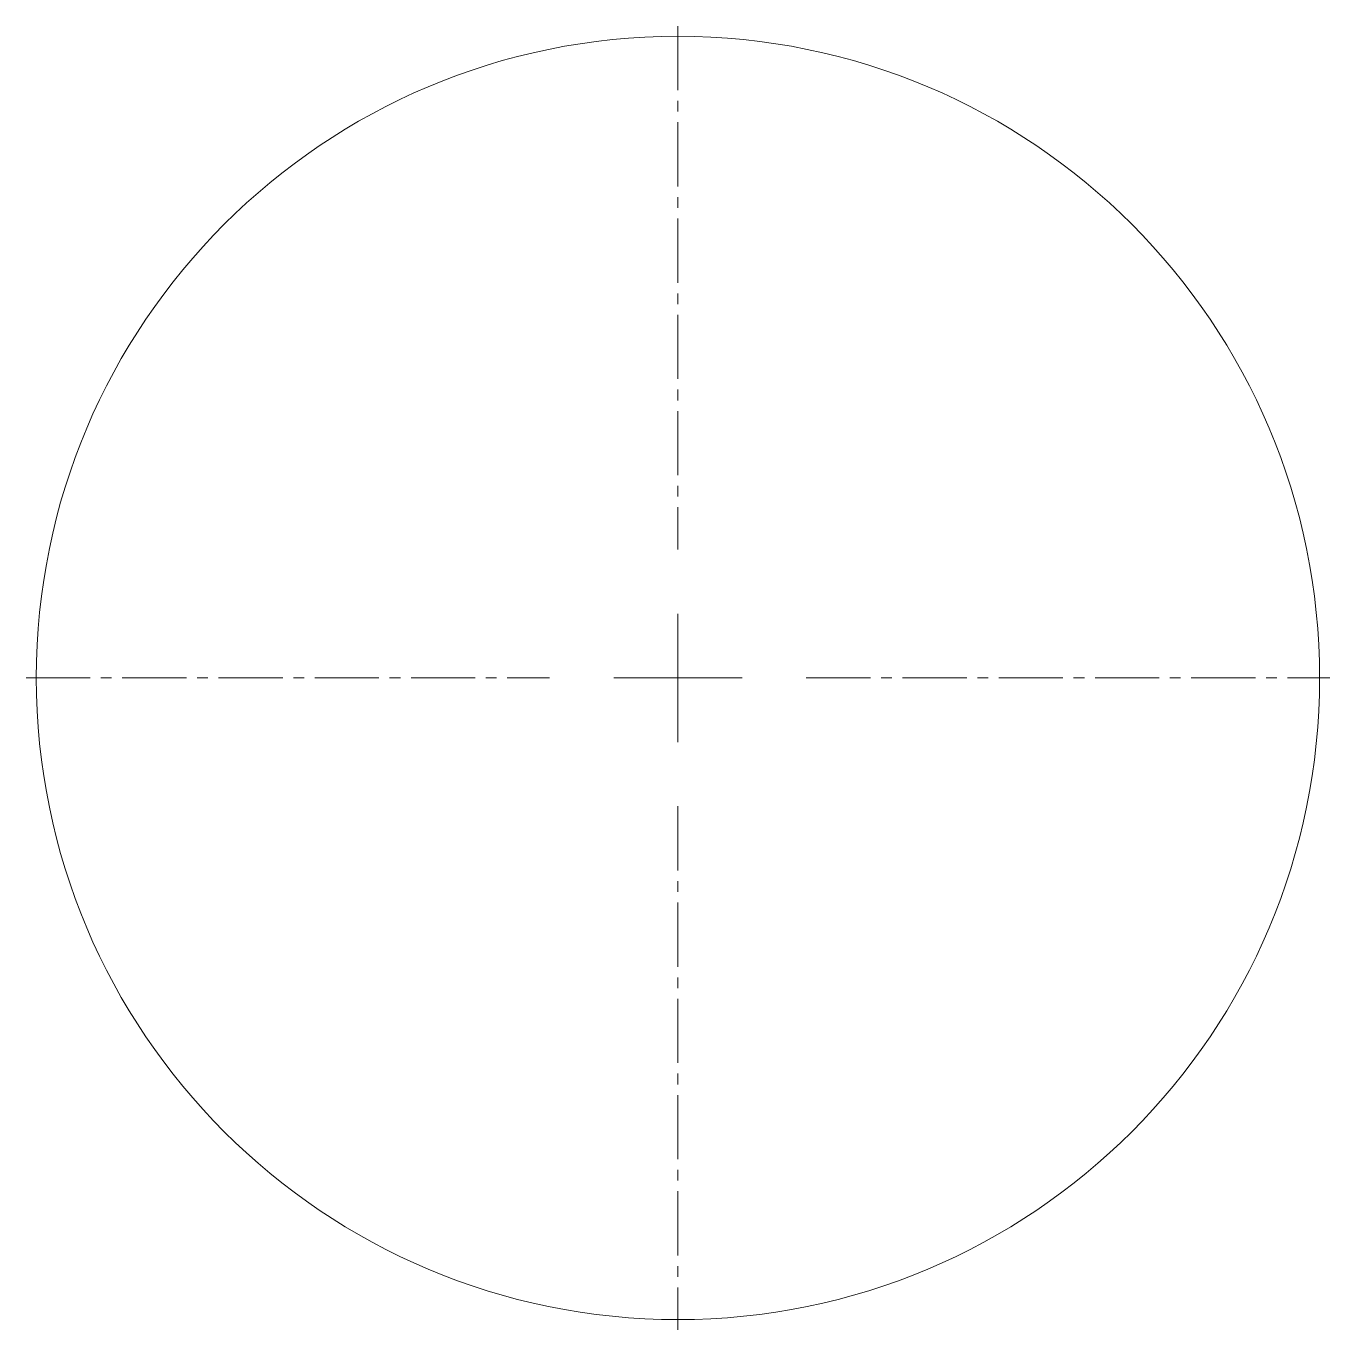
# Model space of a CAD drawing. Header units: inches. Extents: x 85.1 to 100.3, y -448 to -432.7.
import ezdxf

# ---------------------------------------------------------------- set-up
doc = ezdxf.new("R2010")
doc.units = ezdxf.units.IN
doc.header["$MEASUREMENT"] = 0
doc.linetypes.add('CENTER2', pattern=[1.125, 0.75, -0.125, 0.125, -0.125])
doc.layers.add('E301-Electrical-attic', color=7, linetype='Continuous', lineweight=9)

msp = doc.modelspace()

# ---------------------------------------------------------------- linework, layer by layer
at = {"layer": 'E301-Electrical-attic', "linetype": 'CENTER2'}
for p, q in [((92.715, -432.732), (92.715, -438.852)), ((85.095, -440.352), (91.215, -440.352)), ((94.215, -440.352), (100.335, -440.352)), ((92.715, -441.852), (92.715, -447.972))]:
    msp.add_line(p, q, dxfattribs=at)
at = {"layer": 'E301-Electrical-attic', "linetype": 'Continuous'}
for p, q in [((92.715, -439.602), (92.715, -441.102)), ((91.965, -440.352), (93.465, -440.352))]:
    msp.add_line(p, q, dxfattribs=at)
at = {"layer": 'E301-Electrical-attic'}
msp.add_circle((92.715, -440.352), 7.5, dxfattribs=at)

doc.saveas('drawing.dxf')
